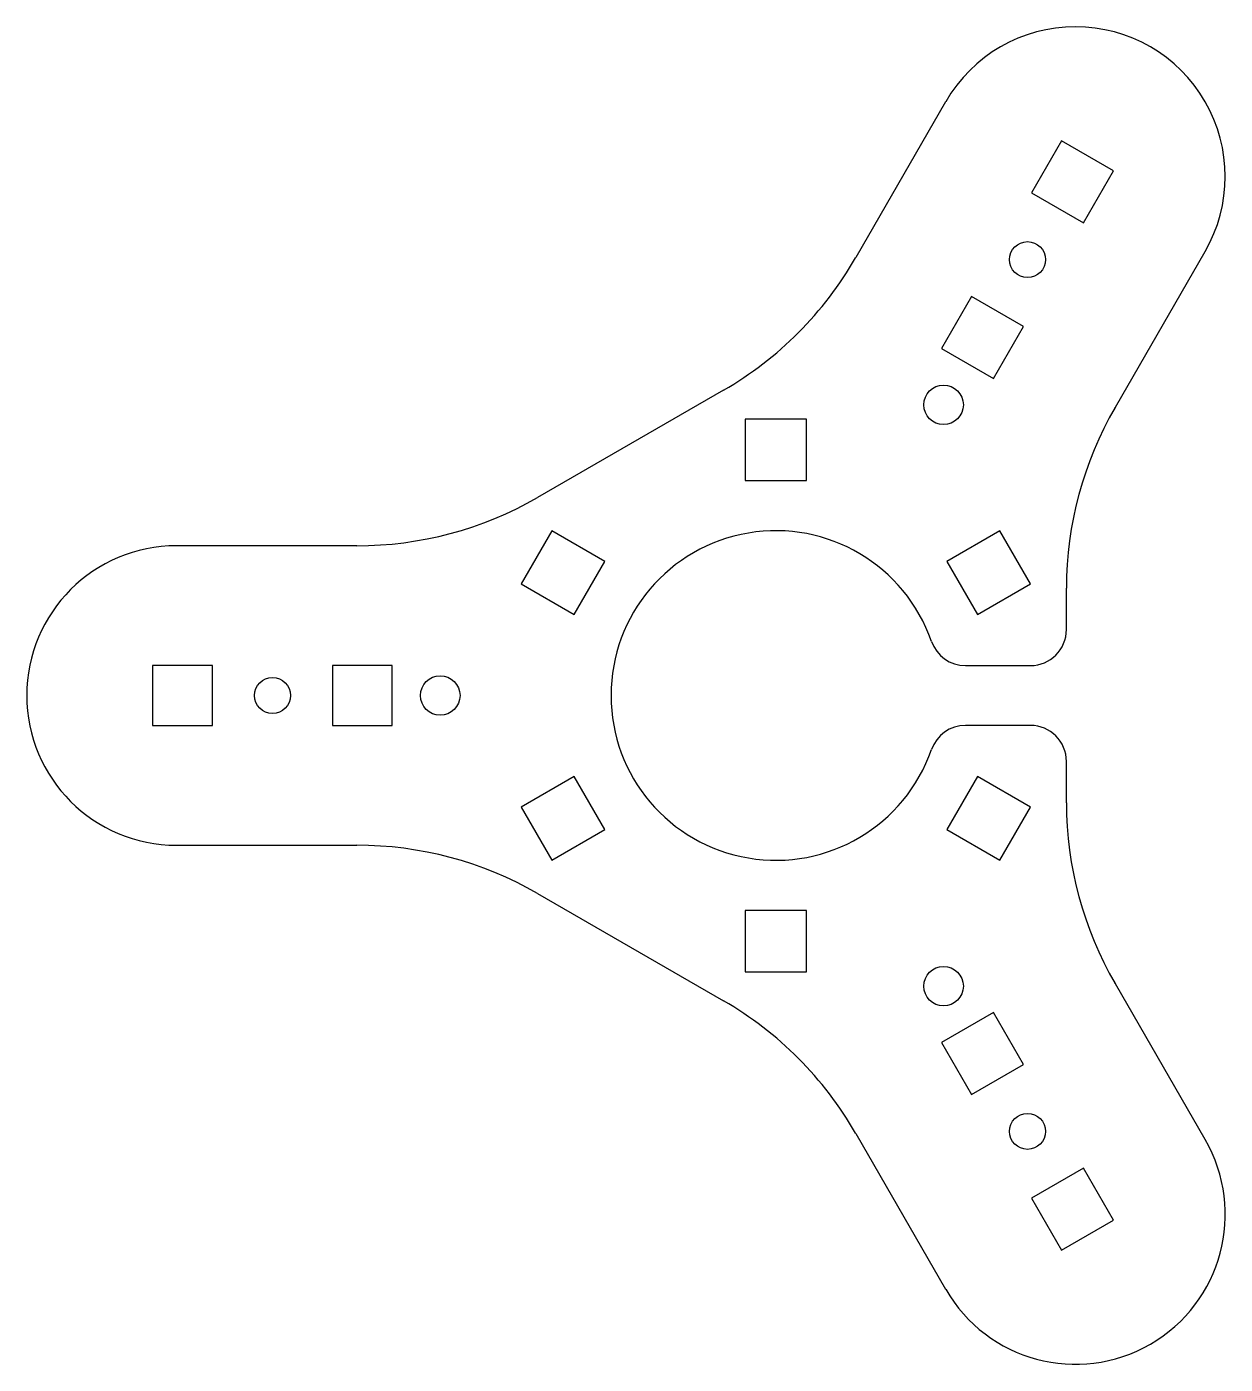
# Model space of a CAD drawing. Header units: millimetres. Extents: x -62 to 38, y -56 to 56.
import ezdxf

# ---------------------------------------------------------------- set-up
doc = ezdxf.new("R2010")
doc.units = ezdxf.units.MM

msp = doc.modelspace()

# ---------------------------------------------------------------- linework, layer by layer
at = {"color": 7, "linetype": 'Continuous', "lineweight": 25}
for p, q in [((14.17, 49.55), (6.67, 36.56)), ((23.83, 46.28), (21.33, 41.95)), ((28.17, 43.78), (23.83, 46.28)), ((25.67, 39.45), (28.17, 43.78)), ((21.33, 41.95), (25.67, 39.45)), ((28.33, 24.06), (35.83, 37.05)), ((16.33, 33.29), (13.83, 28.96)), ((20.67, 30.79), (16.33, 33.29)), ((18.17, 26.46), (20.67, 30.79)), ((13.83, 28.96), (18.17, 26.46)), ((-4.36, 25.48), (-19.89, 16.52)), ((-2.55, 23.05), (-2.55, 17.95)), ((2.55, 23.05), (-2.55, 23.05)), ((2.55, 17.95), (2.55, 23.05)), ((-2.55, 17.95), (2.55, 17.95)), ((-18.69, 13.73), (-21.24, 9.32)), ((-14.27, 11.18), (-18.69, 13.73)), ((18.69, 13.73), (14.27, 11.18)), ((21.24, 9.32), (18.69, 13.73)), ((-35, 12.5), (-50, 12.5)), ((-16.82, 6.77), (-14.27, 11.18)), ((14.27, 11.18), (16.82, 6.77)), ((-21.24, 9.32), (-16.82, 6.77)), ((16.82, 6.77), (21.24, 9.32)), ((24.25, 5.5), (24.25, 8.96)), ((-52, 2.5), (-52, -2.5)), ((-47, 2.5), (-52, 2.5)), ((-47, -2.5), (-47, 2.5)), ((-37, 2.5), (-37, -2.5)), ((-32, 2.5), (-37, 2.5)), ((-32, -2.5), (-32, 2.5)), ((15.82, 2.5), (21.25, 2.5)), ((-52, -2.5), (-47, -2.5)), ((-37, -2.5), (-32, -2.5)), ((21.25, -2.5), (15.82, -2.5)), ((24.25, -8.96), (24.25, -5.5)), ((-16.82, -6.77), (-21.24, -9.32)), ((-14.27, -11.18), (-16.82, -6.77)), ((16.82, -6.77), (14.27, -11.18)), ((21.24, -9.32), (16.82, -6.77)), ((-21.24, -9.32), (-18.69, -13.73)), ((18.69, -13.73), (21.24, -9.32)), ((-18.69, -13.73), (-14.27, -11.18)), ((14.27, -11.18), (18.69, -13.73)), ((-50, -12.5), (-35, -12.5)), ((-19.89, -16.52), (-4.36, -25.48)), ((-2.55, -17.95), (-2.55, -23.05)), ((2.55, -17.95), (-2.55, -17.95)), ((2.55, -23.05), (2.55, -17.95)), ((-2.55, -23.05), (2.55, -23.05)), ((35.83, -37.05), (28.33, -24.06)), ((18.17, -26.46), (13.83, -28.96)), ((20.67, -30.79), (18.17, -26.46)), ((13.83, -28.96), (16.33, -33.29)), ((16.33, -33.29), (20.67, -30.79)), ((6.67, -36.56), (14.17, -49.55)), ((25.67, -39.45), (21.33, -41.95)), ((28.17, -43.78), (25.67, -39.45)), ((21.33, -41.95), (23.83, -46.28)), ((23.83, -46.28), (28.17, -43.78))]:
    msp.add_line(p, q, dxfattribs=at)
for centre, radius in [((21, 36.37), 1.5), ((14, 24.25), 1.65), ((-42, 0), 1.5), ((-28, 0), 1.65), ((14, -24.25), 1.65), ((21, -36.37), 1.5)]:
    msp.add_circle(centre, radius, dxfattribs=at)
for centre, radius, start, end in [((25, 43.3), 12.5, 330, 150), ((-19.36, 51.46), 30, 300, 330.1543), ((17.5, 30.31), 12.5, 150, 150.1543), ((54.25, 8.96), 30, 149.8457, 180), ((17.5, 30.31), 12.5, 329.8457, 330), ((-34.89, 42.5), 30, 269.8457, 300), ((0, 0), 13.75, 19.1692, 340.8308), ((-50, 0), 12.5, 90, 270), ((-35, 0), 12.5, 89.8457, 90), ((15.82, 5.5), 3, 199.1692, 270), ((21.25, 5.5), 3, 270, 0), ((15.82, -5.5), 3, 90, 160.8308), ((21.25, -5.5), 3, 0, 90), ((54.25, -8.96), 30, 180, 210.1543), ((-35, 0), 12.5, 270, 270.1543), ((-34.89, -42.5), 30, 60, 90.1543), ((17.5, -30.31), 12.5, 30, 30.1543), ((-19.36, -51.46), 30, 29.8457, 60), ((17.5, -30.31), 12.5, 209.8457, 210), ((25, -43.3), 12.5, 210, 30)]:
    msp.add_arc(centre, radius, start, end, dxfattribs=at)

doc.saveas('drawing.dxf')
